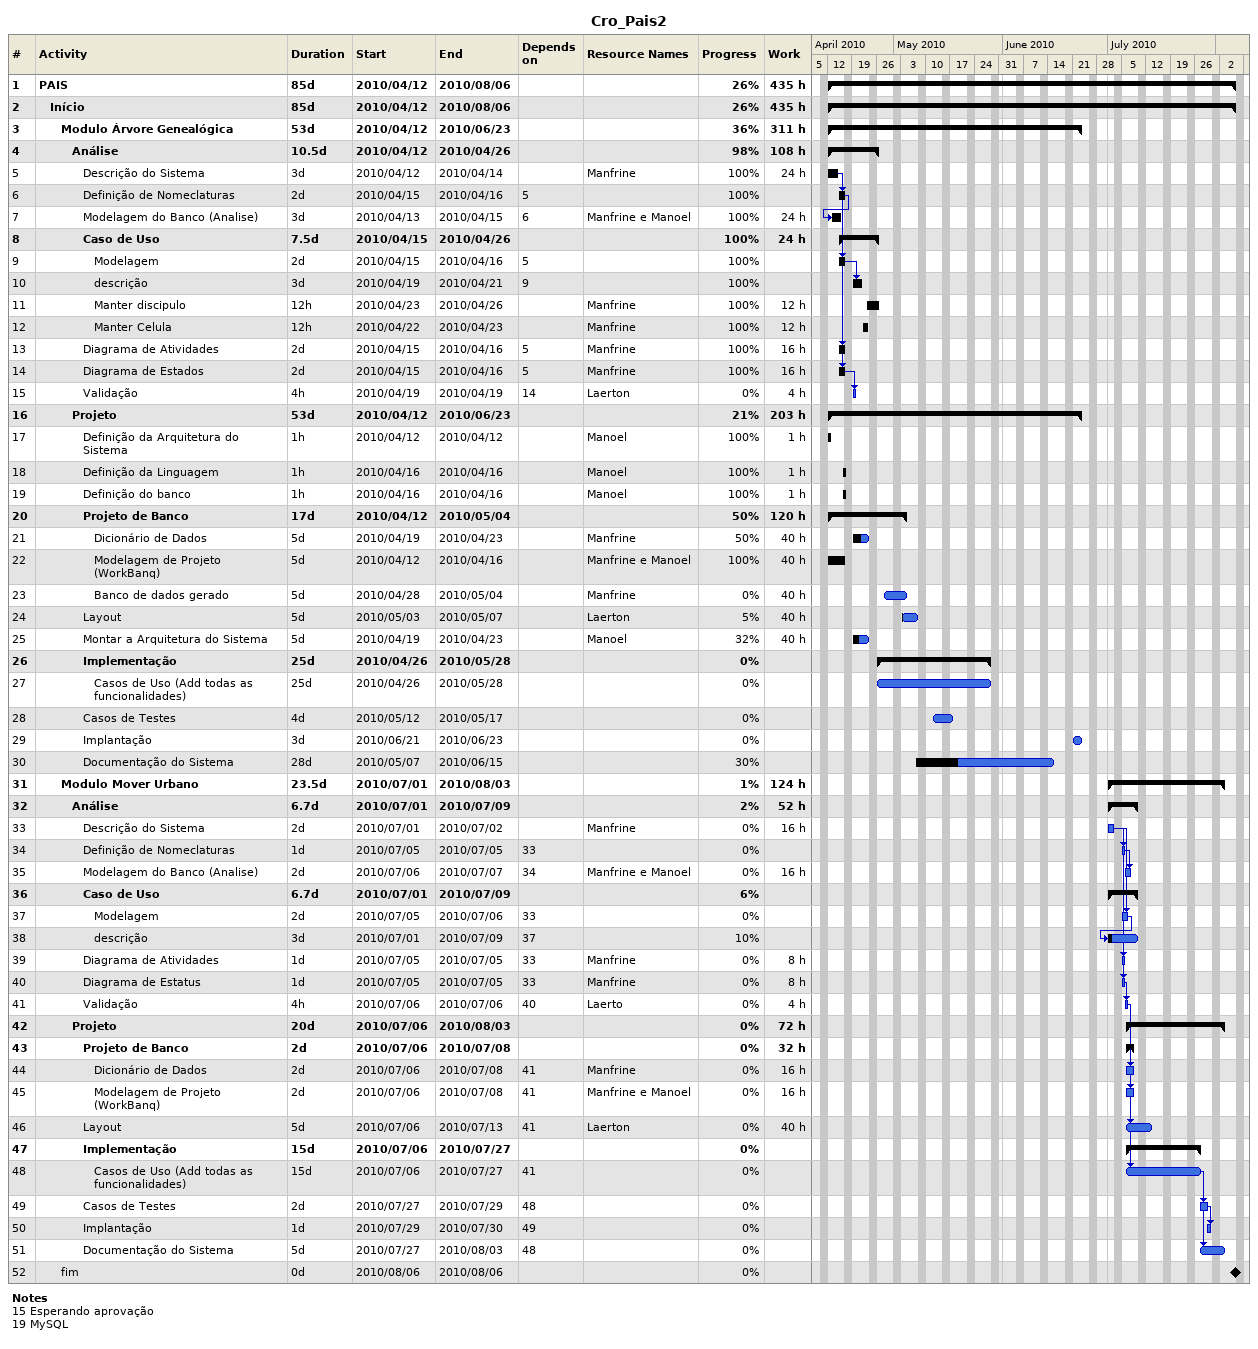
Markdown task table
Cro_Pais2

| ID | Level | Task | Duration | Start | Finish | Predecessors | Resources | % complete | Work (h) |
|---|---|---|---|---|---|---|---|---|---|
| 1 | 1 | **PAIS** | 85d | 2010-04-12 | 2010-08-06 |  |  | 26 | 435 |
| 2 | 2 | **Início** | 85d | 2010-04-12 | 2010-08-06 |  |  | 26 | 435 |
| 3 | 3 | **Modulo Árvore Genealógica** | 53d | 2010-04-12 | 2010-06-23 |  |  | 36 | 311 |
| 4 | 4 | **Análise** | 10.5d | 2010-04-12 | 2010-04-26 |  |  | 98 | 108 |
| 5 | 5 | Descrição do Sistema | 3d | 2010-04-12 | 2010-04-14 |  | Manfrine | 100 | 24 |
| 6 | 5 | Definição de Nomeclaturas | 2d | 2010-04-15 | 2010-04-16 | 5 |  | 100 |  |
| 7 | 5 | Modelagem do Banco (Analise) | 3d | 2010-04-13 | 2010-04-15 | 6 | Manfrine e Manoel | 100 | 24 |
| 8 | 5 | **Caso de Uso** | 7.5d | 2010-04-15 | 2010-04-26 |  |  | 100 | 24 |
| 9 | 6 | Modelagem | 2d | 2010-04-15 | 2010-04-16 | 5 |  | 100 |  |
| 10 | 6 | descrição | 3d | 2010-04-19 | 2010-04-21 | 9 |  | 100 |  |
| 11 | 6 | Manter discipulo | 12h | 2010-04-23 | 2010-04-26 |  | Manfrine | 100 | 12 |
| 12 | 6 | Manter Celula | 12h | 2010-04-22 | 2010-04-23 |  | Manfrine | 100 | 12 |
| 13 | 5 | Diagrama de Atividades | 2d | 2010-04-15 | 2010-04-16 | 5 | Manfrine | 100 | 16 |
| 14 | 5 | Diagrama de Estados | 2d | 2010-04-15 | 2010-04-16 | 5 | Manfrine | 100 | 16 |
| 15 | 5 | Validação | 4h | 2010-04-19 | 2010-04-19 | 14 | Laerton | 0 | 4 |
| 16 | 4 | **Projeto** | 53d | 2010-04-12 | 2010-06-23 |  |  | 21 | 203 |
| 17 | 5 | Definição da Arquitetura do Sistema | 1h | 2010-04-12 | 2010-04-12 |  | Manoel | 100 | 1 |
| 18 | 5 | Definição da Linguagem | 1h | 2010-04-16 | 2010-04-16 |  | Manoel | 100 | 1 |
| 19 | 5 | Definição do banco | 1h | 2010-04-16 | 2010-04-16 |  | Manoel | 100 | 1 |
| 20 | 5 | **Projeto de Banco** | 17d | 2010-04-12 | 2010-05-04 |  |  | 50 | 120 |
| 21 | 6 | Dicionário de Dados | 5d | 2010-04-19 | 2010-04-23 |  | Manfrine | 50 | 40 |
| 22 | 6 | Modelagem de Projeto (WorkBanq) | 5d | 2010-04-12 | 2010-04-16 |  | Manfrine e Manoel | 100 | 40 |
| 23 | 6 | Banco de dados gerado | 5d | 2010-04-28 | 2010-05-04 |  | Manfrine | 0 | 40 |
| 24 | 5 | Layout | 5d | 2010-05-03 | 2010-05-07 |  | Laerton | 5 | 40 |
| 25 | 5 | Montar a Arquitetura do Sistema | 5d | 2010-04-19 | 2010-04-23 |  | Manoel | 32 | 40 |
| 26 | 5 | **Implementação** | 25d | 2010-04-26 | 2010-05-28 |  |  | 0 |  |
| 27 | 6 | Casos de Uso (Add todas as funcionalidades) | 25d | 2010-04-26 | 2010-05-28 |  |  | 0 |  |
| 28 | 5 | Casos de Testes | 4d | 2010-05-12 | 2010-05-17 |  |  | 0 |  |
| 29 | 5 | Implantação | 3d | 2010-06-21 | 2010-06-23 |  |  | 0 |  |
| 30 | 5 | Documentação do Sistema | 28d | 2010-05-07 | 2010-06-15 |  |  | 30 |  |
| 31 | 3 | **Modulo Mover Urbano** | 23.5d | 2010-07-01 | 2010-08-03 |  |  | 1 | 124 |
| 32 | 4 | **Análise** | 6.7d | 2010-07-01 | 2010-07-09 |  |  | 2 | 52 |
| 33 | 5 | Descrição do Sistema | 2d | 2010-07-01 | 2010-07-02 |  | Manfrine | 0 | 16 |
| 34 | 5 | Definição de Nomeclaturas | 1d | 2010-07-05 | 2010-07-05 | 33 |  | 0 |  |
| 35 | 5 | Modelagem do Banco (Analise) | 2d | 2010-07-06 | 2010-07-07 | 34 | Manfrine e Manoel | 0 | 16 |
| 36 | 5 | **Caso de Uso** | 6.7d | 2010-07-01 | 2010-07-09 |  |  | 6 |  |
| 37 | 6 | Modelagem | 2d | 2010-07-05 | 2010-07-06 | 33 |  | 0 |  |
| 38 | 6 | descrição | 3d | 2010-07-01 | 2010-07-09 | 37 |  | 10 |  |
| 39 | 5 | Diagrama de Atividades | 1d | 2010-07-05 | 2010-07-05 | 33 | Manfrine | 0 | 8 |
| 40 | 5 | Diagrama de Estatus | 1d | 2010-07-05 | 2010-07-05 | 33 | Manfrine | 0 | 8 |
| 41 | 5 | Validação | 4h | 2010-07-06 | 2010-07-06 | 40 | Laerto | 0 | 4 |
| 42 | 4 | **Projeto** | 20d | 2010-07-06 | 2010-08-03 |  |  | 0 | 72 |
| 43 | 5 | **Projeto de Banco** | 2d | 2010-07-06 | 2010-07-08 |  |  | 0 | 32 |
| 44 | 6 | Dicionário de Dados | 2d | 2010-07-06 | 2010-07-08 | 41 | Manfrine | 0 | 16 |
| 45 | 6 | Modelagem de Projeto (WorkBanq) | 2d | 2010-07-06 | 2010-07-08 | 41 | Manfrine e Manoel | 0 | 16 |
| 46 | 5 | Layout | 5d | 2010-07-06 | 2010-07-13 | 41 | Laerton | 0 | 40 |
| 47 | 5 | **Implementação** | 15d | 2010-07-06 | 2010-07-27 |  |  | 0 |  |
| 48 | 6 | Casos de Uso (Add todas as funcionalidades) | 15d | 2010-07-06 | 2010-07-27 | 41 |  | 0 |  |
| 49 | 5 | Casos de Testes | 2d | 2010-07-27 | 2010-07-29 | 48 |  | 0 |  |
| 50 | 5 | Implantação | 1d | 2010-07-29 | 2010-07-30 | 49 |  | 0 |  |
| 51 | 5 | Documentação do Sistema | 5d | 2010-07-27 | 2010-08-03 | 48 |  | 0 |  |
| 52 | 3 | fim | 0d | 2010-08-06 | 2010-08-06 |  |  | 0 |  |

Notes
- 15: Esperando aprovação
- 19: MySQL
